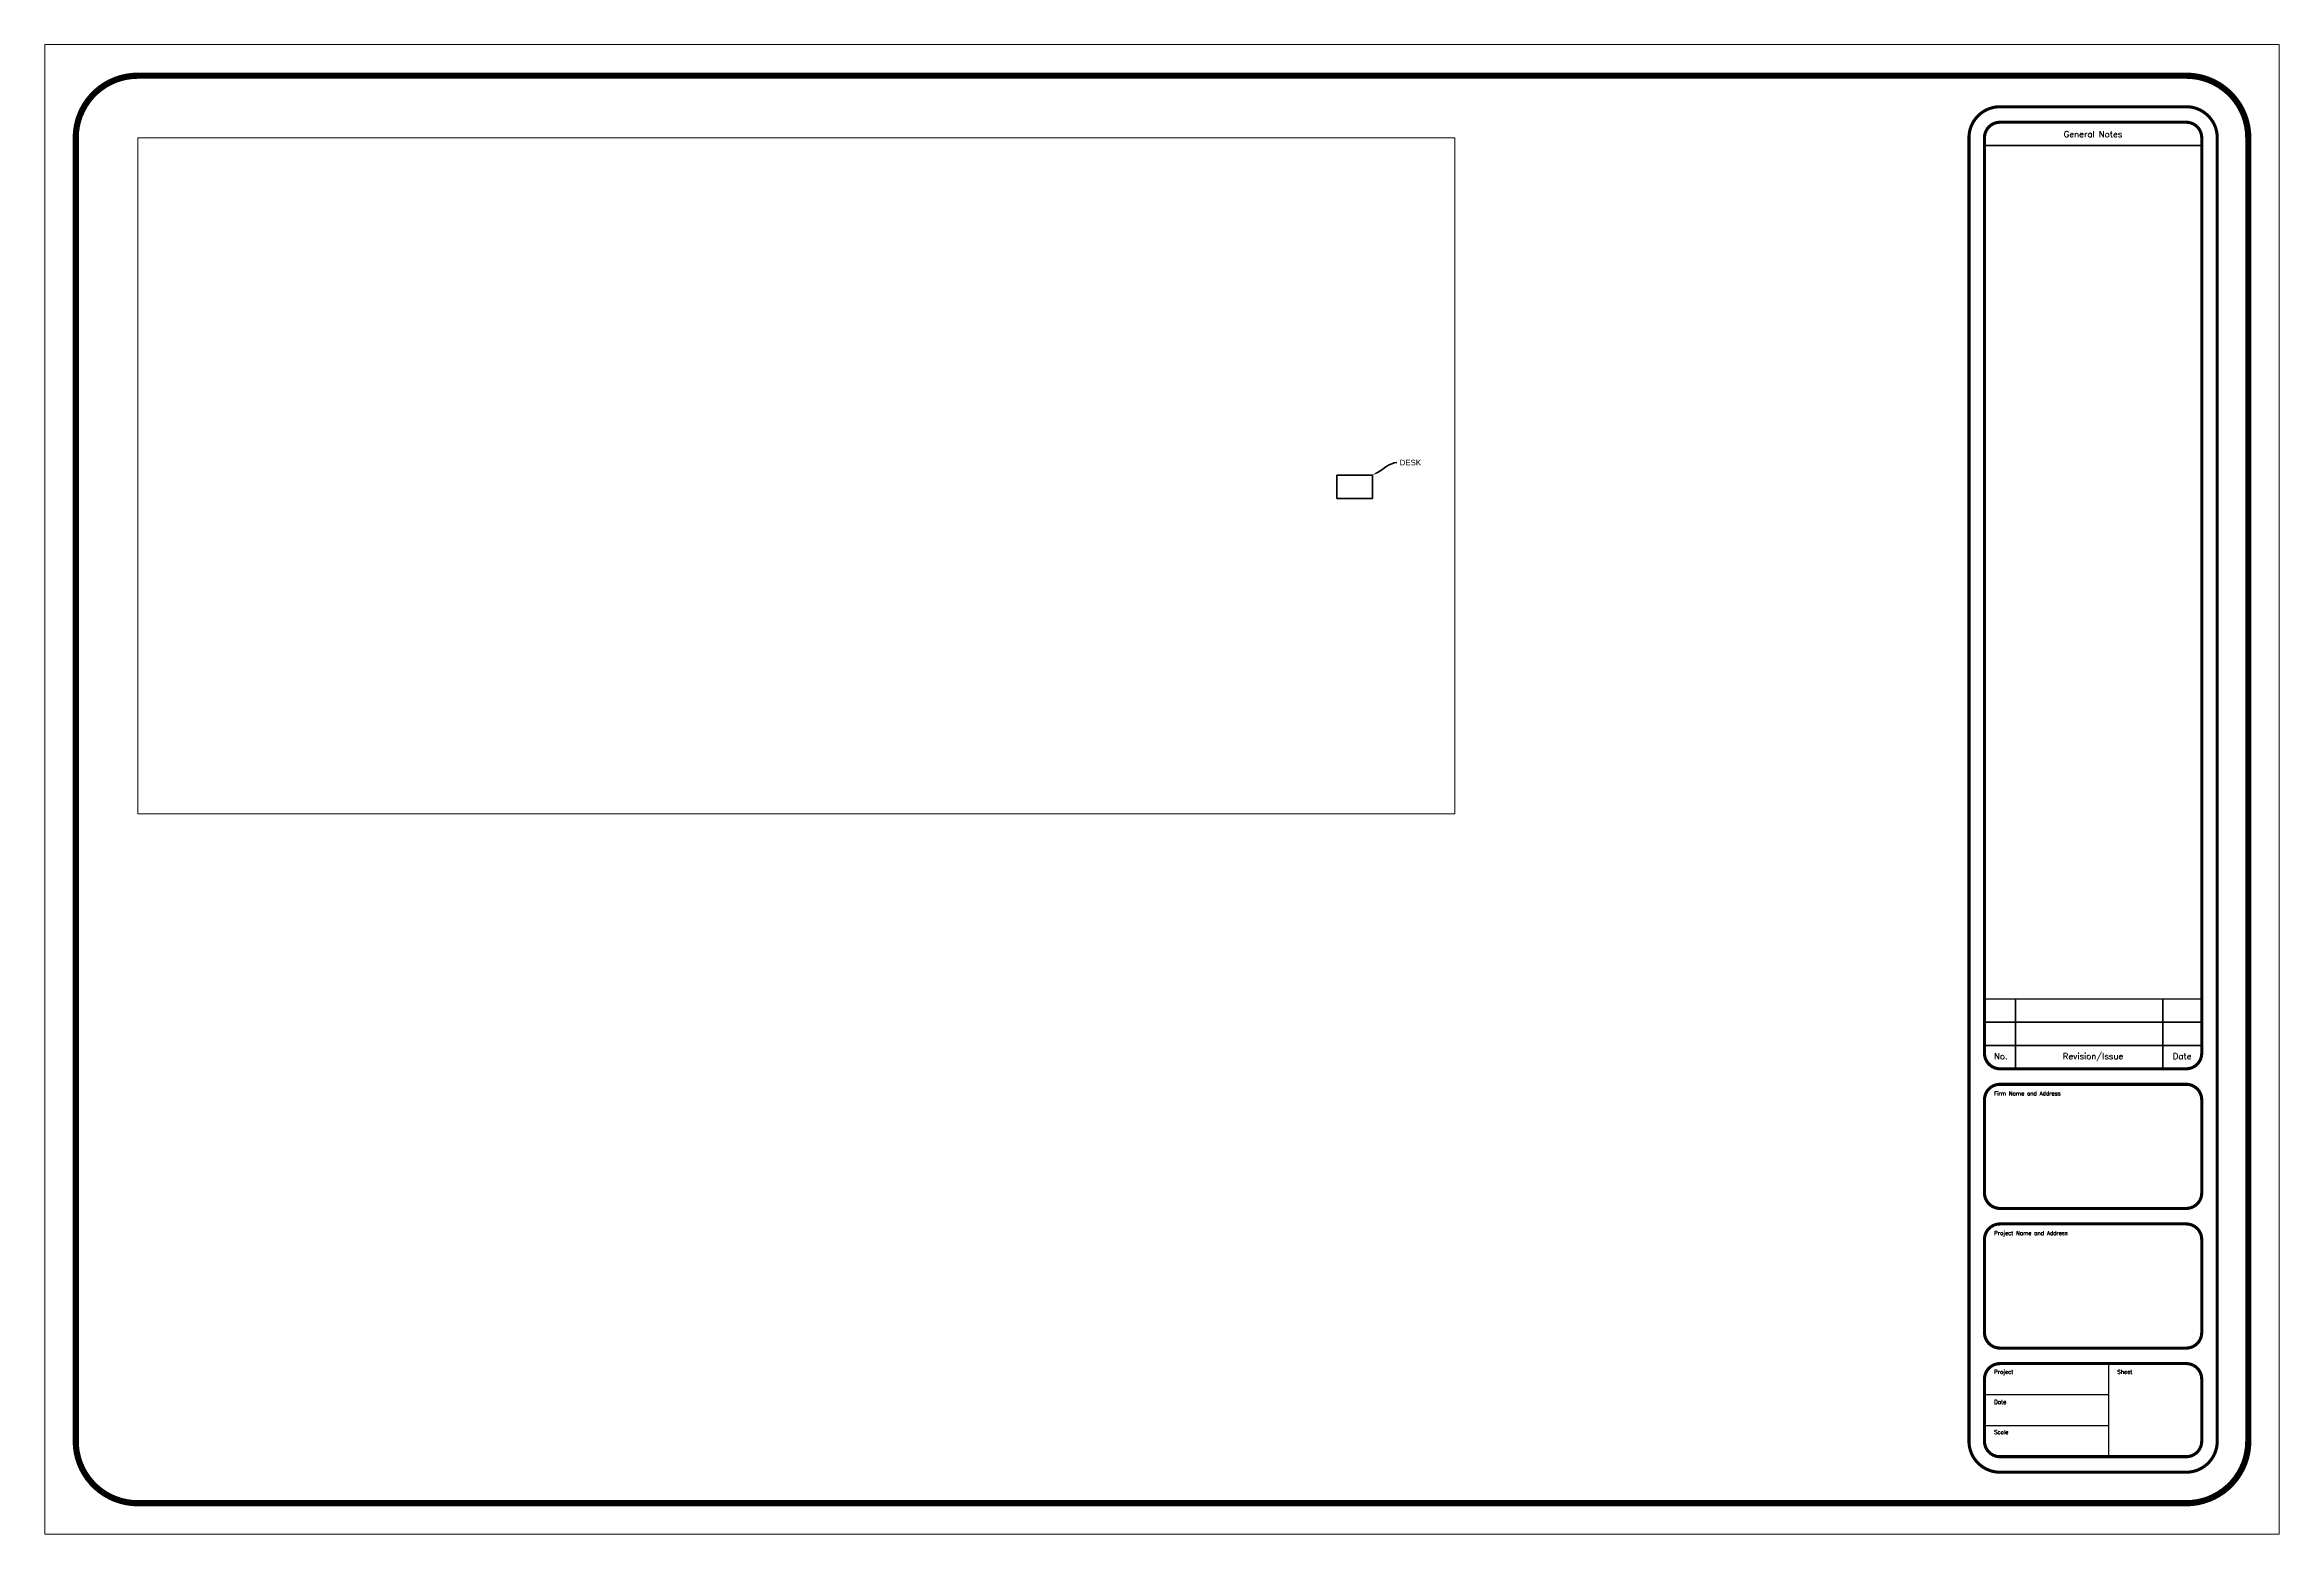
# Paper-space layout 'My Layout' of a CAD drawing. Header units: inches. Extents: x -0.2 to 35.8, y -0.7 to 23.3.
# The model-space entities are those that its viewports show. They can reach past a viewport. Long polylines and large blocks are cut down to what shows.
import ezdxf
from ezdxf import colors
from ezdxf.entities.mleader import LeaderData, LeaderLine
from ezdxf.enums import TextEntityAlignment as Align
from ezdxf.math import Vec2, Vec3

# ---------------------------------------------------------------- set-up
doc = ezdxf.new("R2010")
doc.units = ezdxf.units.IN
doc.header["$MEASUREMENT"] = 0
doc.layers.get('0').update_dxf_attribs({"lineweight": 0})
doc.layers.add('1-Objects', color=7, linetype='Continuous', lineweight=25)
doc.layers.add('_Viewports', color=9, linetype='Continuous', lineweight=0, plot=False)
doc.styles.add('Roman', font='romans')
doc.styles.get("Standard").update_dxf_attribs({"font": 'arial.ttf'})

# ---------------------------------------------------------------- blocks, each defined once
blk = doc.blocks.new('*U3')
for p, q in [((0, 24), (0, 0)), ((0, 24), (36, 24)), ((36, 0), (36, 24)), ((0, 0), (36, 0))]:
    blk.add_line(p, q)
for points, const_width in [([(1.5, 0.5), (34.5, 0.5, 0.4142136), (35.5, 1.5), (35.5, 22.5, 0.4142136), (34.5, 23.5), (1.5, 23.5, 0.4142136), (0.5, 22.5), (0.5, 1.5, 0.4142136)], 0.1), ([(31.5, 1), (34.5, 1, 0.4142136), (35, 1.5), (35, 22.5, 0.4142136), (34.5, 23), (31.5, 23, 0.4142136), (31, 22.5), (31, 1.5, 0.4142136)], 0.05), ([(31.5, 7.5), (34.5, 7.5, 0.4142136), (34.75, 7.75), (34.75, 22.5, 0.4142136), (34.5, 22.75), (31.5, 22.75, 0.4142136), (31.25, 22.5), (31.25, 7.75, 0.4142136)], 0.05), ([(31.5, 5.25), (34.5, 5.25, 0.4142136), (34.75, 5.5), (34.75, 7, 0.4142136), (34.5, 7.25), (31.5, 7.25, 0.4142136), (31.25, 7), (31.25, 5.5, 0.4142136)], 0.05), ([(31.5, 3), (34.5, 3, 0.4142136), (34.75, 3.25), (34.75, 4.75, 0.4142136), (34.5, 5), (31.5, 5, 0.4142136), (31.25, 4.75), (31.25, 3.25, 0.4142136)], 0.05), ([(31.5, 1.25), (34.5, 1.25, 0.4142136), (34.75, 1.5), (34.75, 2.5, 0.4142136), (34.5, 2.75), (31.5, 2.75, 0.4142136), (31.25, 2.5), (31.25, 1.5, 0.4142136)], 0.05)]:
    blk.add_lwpolyline(points, format="xyb", close=True, dxfattribs=dict(const_width=const_width))
at = {"const_width": 0.025}
for points in [[(31.25, 22.375), (34.75, 22.375)], [(31.25, 8.625), (34.75, 8.625)], [(31.75, 7.5), (31.75, 8.625)], [(34.125, 7.5), (34.125, 8.625)], [(31.25, 8.25), (34.75, 8.25)], [(31.25, 7.875), (34.75, 7.875)], [(33.25, 1.25), (33.25, 2.75)], [(31.25, 2.25), (33.25, 2.25)], [(31.25, 1.75), (33.25, 1.75)]]:
    blk.add_lwpolyline(points, dxfattribs=at)
at = {"style": 'Roman'}
for s, p in [('General Notes', (32.9983, 22.5578)), ('No.', (31.5136, 7.7034)), ('Revision/Issue', (32.9983, 7.7034)), ('Date', (34.4338, 7.7034))]:
    blk.add_text(s, height=0.1, dxfattribs=at).set_placement(p, align=Align.MIDDLE_CENTER)
for s, p in [('Firm Name and Address', (31.4054, 7.0711)), ('Project Name and Address', (31.4054, 4.8211)), ('Project', (31.4054, 2.5846)), ('Sheet', (33.3899, 2.5846)), ('Date', (31.4054, 2.0989)), ('Scale', (31.4054, 1.6132))]:
    blk.add_text(s, height=0.065, dxfattribs=at).set_placement(p)

msp = doc.modelspace()

# ---------------------------------------------------------------- linework, layer by layer
at = {"layer": '1-Objects', "color": 6, "lineweight": 70}
msp.add_lwpolyline([(2453.2, 453.2), (2529.3, 453.2), (2529.3, 403), (2453.2, 403)], close=True, dxfattribs=at)

# ---------------------------------------------------------------- leaders
at = {"layer": '1-Objects', "color": 6}
ml = msp.add_multileader_mtext('Standard', dxfattribs=at)
ml.set_content('DESK', color=6)
ml.set_leader_properties(color=6, lineweight=35)
ml.build(insert=Vec2(0, 0))
ml.multileader.update_dxf_attribs({"leader_type": 2, "dogleg_length": 0.36, "arrow_head_size": 12, "scale": 24})
ctx = ml.context
ctx.base_point, ctx.scale, ctx.char_height, ctx.arrow_head_size, ctx.landing_gap_size, ctx.plane_origin = Vec3(2581.9, 480), 24, 12, 12, 6, Vec3(2529.3, 453.2)
notes = []
notes.append((ctx, [(0, (1, 1, 0), (2581.5, 480), (1, 0), 0.36, [(0, [(2529.3, 453.2)], 0, [])])]))
ctx.mtext.insert, ctx.mtext.flow_direction = Vec3(2587.9, 486.1), 5
for ctx, leaders in notes:
    for number, flags, end, landing, length, lines in leaders:
        leader = LeaderData()
        leader.index, (leader.has_last_leader_line, leader.has_dogleg_vector, leader.attachment_direction) = number, flags
        leader.last_leader_point, leader.dogleg_vector, leader.dogleg_length = Vec3(end), Vec3(landing), length
        for number, points, colour, breaks in lines:
            line = LeaderLine()
            line.index, line.vertices, line.color, line.breaks = number, Vec3.list(points), colors.encode_raw_color(colour), breaks
            leader.lines.append(line)
        ctx.leaders.append(leader)

psp = doc.layouts.new('My Layout')

# ---------------------------------------------------------------- linework, layer by layer
at = {"layer": '_Viewports'}
psp.add_lwpolyline([(1.271, 21.8), (22.489, 21.8), (22.489, 10.907), (1.271, 10.907)], close=True, dxfattribs=at)

# ---------------------------------------------------------------- block references
psp.add_blockref('*U3', (-0.229, -0.7))

# ---------------------------------------------------------------- viewports
vp = psp.add_viewport(center=(11.88, 16.353), size=(21.218, 10.8923), view_center_point=(1293.219, 451.568), view_height=1450.68454, dxfattribs=at)
vp.dxf.flags = 0x10000  # cut along an outline
vp.dxf.clipping_boundary_handle = psp.add_lwpolyline([(1.271, 21.8), (22.489, 21.8), (22.489, 10.907), (1.271, 10.907)], format="xyb", close=True, dxfattribs={"invisible": 1}).dxf.handle

doc.saveas('drawing.dxf')
